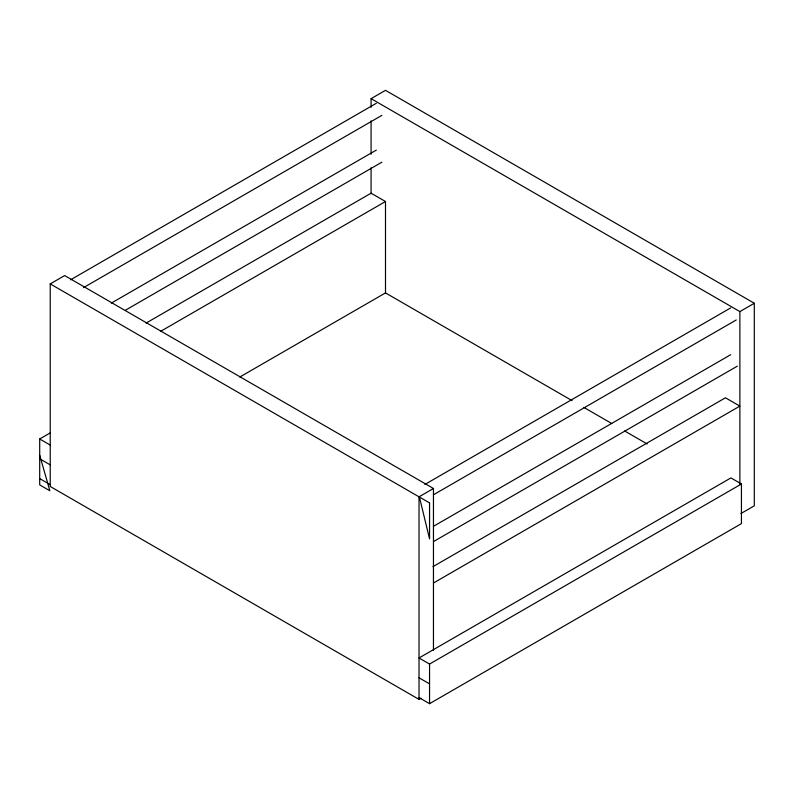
<?xml version="1.0" encoding="UTF-8"?>
<svg xmlns="http://www.w3.org/2000/svg" width="794" height="794" viewBox="0 0 794 794"><rect width="100%" height="100%" fill="white"/><g stroke="black" fill="none" stroke-linecap="round" stroke-linejoin="round"><path stroke-width="1.19" d="M421.088 698.204L419.024 699.395L50.23 486.474L50.23 283.895L64.651 275.568L433.455 488.489L433.455 650.306M371.076 107.299L371.076 98.655L385.497 90.327L754.3 303.248L754.3 505.828L740.901 513.559M70.507 279.845L376.336 103.28M83.569 287.597L381.884 115.358M111.289 303.129L376.336 150.096M125.412 310.246L381.884 162.175M146.076 323.089L371.076 193.19L385.497 201.517L385.497 293.601M160.507 331.416L385.497 201.517M39.7 455.18L49.833 490.752L39.7 484.896L39.7 438.983L50.419 432.79M239.788 377.031L385.497 292.907L572.097 400.633M424.889 484.449L730.718 307.883M50.23 283.895L419.024 496.826L433.455 488.489M371.076 98.655L739.879 311.585L754.3 303.248M433.653 494.672L736.256 319.962M433.474 526.313L730.718 354.7M433.653 541.488L737.328 366.153M432.958 566.658L725.448 397.784L739.879 406.111L433.455 583.024M741.437 483.993L730.907 477.919L419.024 657.978L429.554 664.062L741.437 483.993L741.437 523.613L429.554 703.673L419.024 697.598M583.898 407.441L611.777 423.539M624.65 430.973L647.17 443.975M39.7 438.983L50.23 445.057M39.7 458.783L50.23 464.867M419.024 677.788L429.554 683.862M39.7 478.593L50.23 484.668M739.879 311.585L739.879 484.509M429.554 664.062L429.554 703.673M419.024 496.826L419.024 699.395M371.076 120.886L371.076 154.244M371.076 167.832L371.076 193.766M429.554 502.9L419.421 497.044L429.554 538.908L429.554 502.9"/></g></svg>
